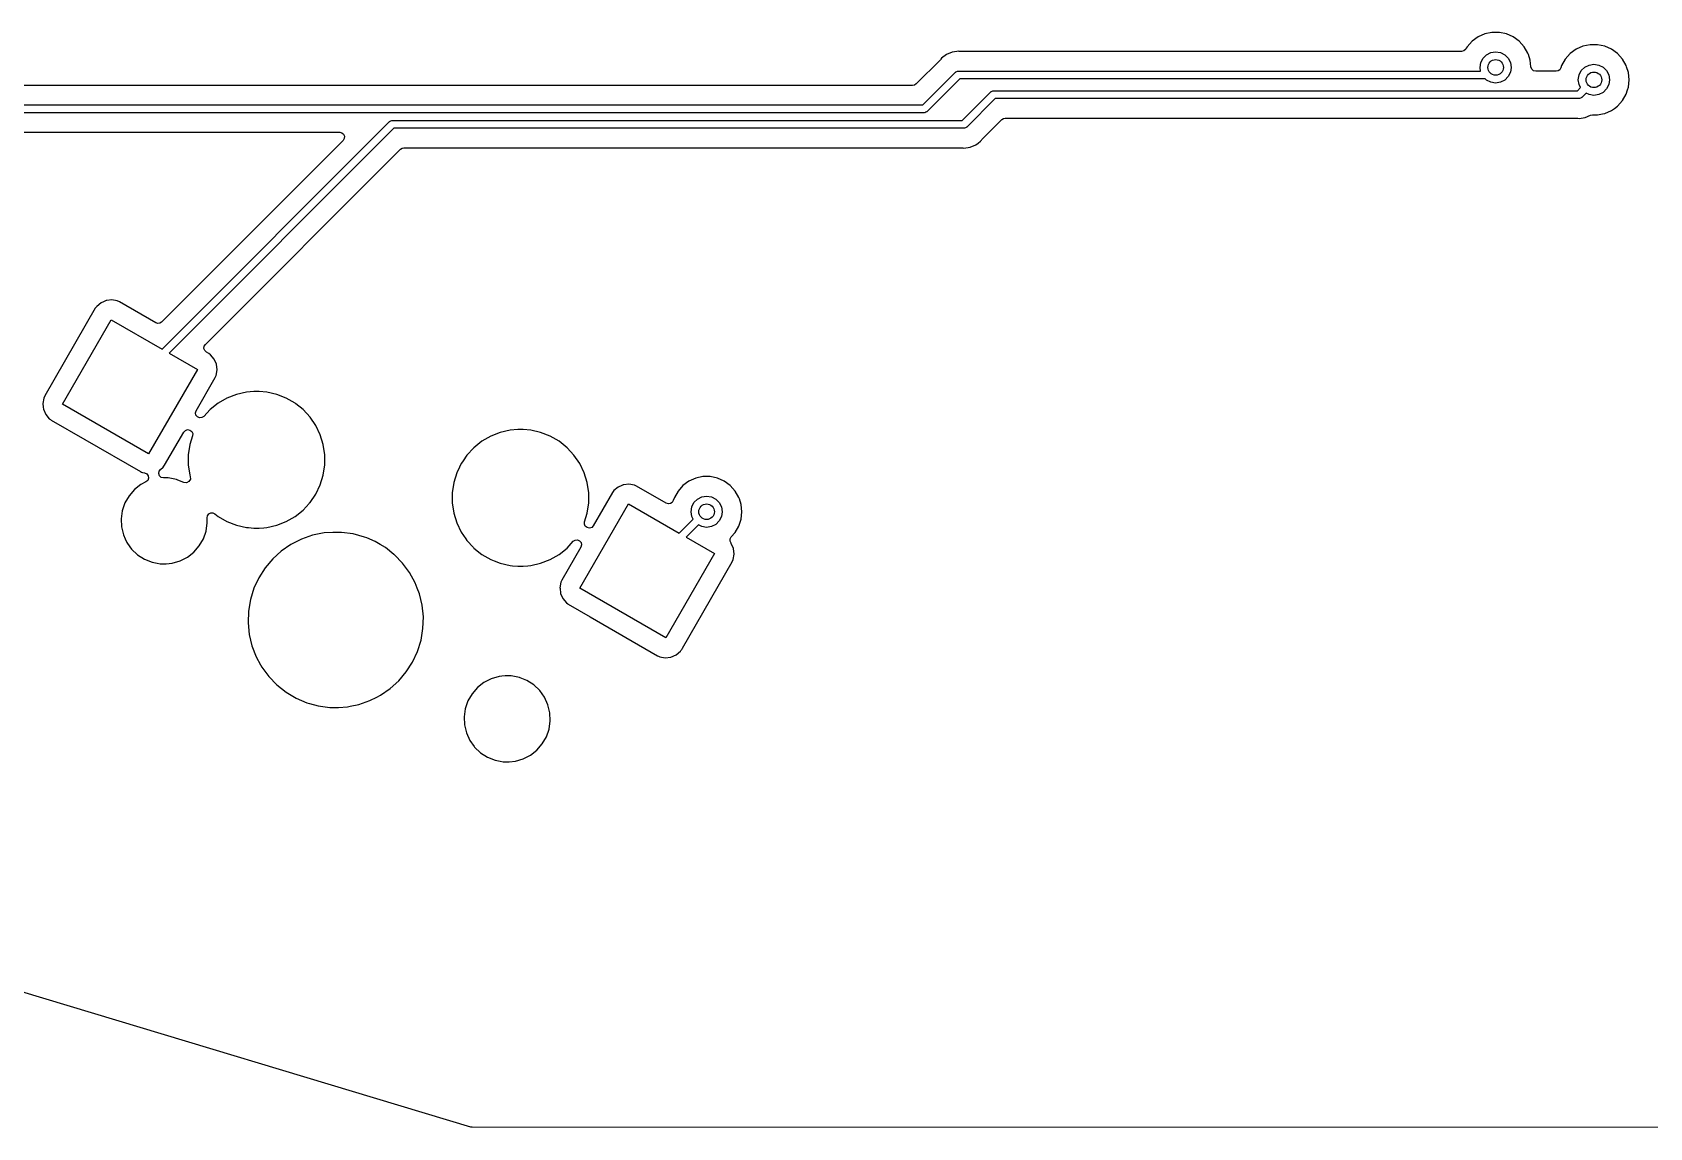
# Model space of a CAD drawing. Extents: x 41 to 271, y -133 to -23.
# Drawn here: x 114.53 to 156.02, y -132.67 to -104.57 of the extents above; entities that cross this region are included whole.
import ezdxf

# ---------------------------------------------------------------- set-up
doc = ezdxf.new("R2010")
doc.units = 0
doc.layers.add('BLACK', color=7, linetype='CONTINUOUS')

msp = doc.modelspace()

# ---------------------------------------------------------------- linework, layer by layer
at = {"layer": 'BLACK', "linetype": 'CONTINUOUS'}
for p, q in [((151.337, -104.94), (151.314, -104.981)), ((151.464, -104.8), (151.337, -104.94)), ((151.617, -104.688), (151.464, -104.8)), ((151.79, -104.611), (151.617, -104.688)), ((151.975, -104.572), (151.79, -104.611)), ((152.165, -104.572), (151.975, -104.572)), ((151.975, -104.572), (151.975, -104.572)), ((152.35, -104.611), (152.165, -104.572)), ((152.165, -104.572), (152.165, -104.572)), ((152.523, -104.688), (152.35, -104.611)), ((152.676, -104.8), (152.523, -104.688)), ((152.803, -104.94), (152.676, -104.8)), ((152.897, -105.104), (152.803, -104.94)), ((154.31, -104.929), (154.137, -105.006)), ((154.495, -104.889), (154.31, -104.929)), ((154.685, -104.889), (154.495, -104.889)), ((154.495, -104.889), (154.495, -104.889)), ((154.87, -104.929), (154.685, -104.889)), ((154.685, -104.889), (154.685, -104.889)), ((155.043, -105.006), (154.87, -104.929)), ((137.826, -105.273), (137.202, -105.897)), ((137.836, -105.261), (137.826, -105.273)), ((137.856, -105.236), (137.836, -105.261)), ((137.981, -105.139), (137.856, -105.236)), ((138.127, -105.079), (137.981, -105.139)), ((138.245, -105.063), (138.127, -105.079)), ((138.249, -105.063), (138.245, -105.063)), ((138.284, -105.058), (138.249, -105.063)), ((138.311, -105.062), (138.284, -105.058)), ((138.315, -105.062), (138.311, -105.062)), ((138.331, -105.063), (138.315, -105.062)), ((150.789, -105.063), (138.331, -105.063)), ((151.195, -105.063), (150.789, -105.063)), ((151.257, -105.047), (151.195, -105.063)), ((151.302, -105.001), (151.257, -105.047)), ((151.314, -104.981), (151.302, -105.001)), ((151.67, -105.472), (151.69, -105.349)), ((151.69, -105.349), (151.746, -105.237)), ((151.746, -105.237), (151.835, -105.149)), ((151.835, -105.149), (151.946, -105.092)), ((151.946, -105.092), (152.07, -105.072)), ((152.07, -105.072), (152.194, -105.092)), ((152.194, -105.092), (152.305, -105.149)), ((152.305, -105.149), (152.394, -105.237)), ((152.394, -105.237), (152.45, -105.349)), ((152.45, -105.349), (152.47, -105.472)), ((152.909, -105.139), (152.897, -105.104)), ((152.956, -105.284), (152.909, -105.139)), ((152.974, -105.46), (152.956, -105.284)), ((153.857, -105.258), (153.763, -105.422)), ((153.984, -105.117), (153.857, -105.258)), ((154.137, -105.006), (153.984, -105.117)), ((155.196, -105.117), (155.043, -105.006)), ((155.323, -105.258), (155.196, -105.117)), ((155.417, -105.422), (155.323, -105.258)), ((137.373, -106.434), (138.213, -105.593)), ((138.325, -105.764), (137.485, -106.605)), ((138.213, -105.593), (138.22, -105.59)), ((138.22, -105.59), (138.225, -105.583)), ((138.225, -105.583), (138.247, -105.576)), ((138.247, -105.576), (138.268, -105.565)), ((138.268, -105.565), (138.276, -105.566)), ((138.276, -105.566), (138.284, -105.564)), ((138.284, -105.564), (150.75, -105.564)), ((150.75, -105.764), (138.325, -105.764)), ((150.75, -105.564), (151.684, -105.564)), ((151.803, -105.764), (150.75, -105.764)), ((151.684, -105.564), (151.67, -105.472)), ((151.835, -105.796), (151.803, -105.764)), ((152.394, -105.708), (152.305, -105.796)), ((152.45, -105.596), (152.394, -105.708)), ((152.47, -105.472), (152.45, -105.596)), ((152.995, -105.517), (152.974, -105.46)), ((153.039, -105.557), (152.995, -105.517)), ((153.098, -105.572), (153.039, -105.557)), ((153.624, -105.572), (153.098, -105.572)), ((153.674, -105.561), (153.624, -105.572)), ((153.716, -105.53), (153.674, -105.561)), ((153.742, -105.486), (153.716, -105.53)), ((153.763, -105.422), (153.742, -105.486)), ((154.19, -105.79), (154.21, -105.666)), ((154.21, -105.666), (154.266, -105.555)), ((154.266, -105.555), (154.355, -105.466)), ((154.355, -105.466), (154.466, -105.41)), ((154.466, -105.41), (154.59, -105.39)), ((154.59, -105.39), (154.714, -105.41)), ((154.714, -105.41), (154.825, -105.466)), ((154.825, -105.466), (154.914, -105.555)), ((154.914, -105.555), (154.97, -105.666)), ((154.97, -105.666), (154.99, -105.79)), ((155.43, -105.46), (155.417, -105.422)), ((155.476, -105.602), (155.43, -105.46)), ((155.495, -105.79), (155.476, -105.602)), ((137.114, -105.933), (97.1908, -105.933)), ((137.161, -105.924), (137.114, -105.933)), ((137.202, -105.897), (137.161, -105.924)), ((138.389, -106.834), (139.121, -106.101)), ((139.121, -106.101), (139.128, -106.098)), ((139.128, -106.098), (139.133, -106.091)), ((139.133, -106.091), (139.155, -106.084)), ((139.155, -106.084), (139.176, -106.073)), ((139.176, -106.073), (139.184, -106.074)), ((139.184, -106.074), (139.192, -106.072)), ((139.192, -106.072), (152.782, -106.072)), ((151.946, -105.853), (151.835, -105.796)), ((152.07, -105.873), (151.946, -105.853)), ((152.194, -105.853), (152.07, -105.873)), ((152.305, -105.796), (152.194, -105.853)), ((152.782, -106.072), (154.167, -106.072)), ((154.167, -106.072), (154.249, -105.99)), ((154.21, -105.914), (154.19, -105.79)), ((154.249, -105.99), (154.21, -105.914)), ((154.39, -106.131), (154.279, -106.243)), ((154.466, -106.17), (154.39, -106.131)), ((154.59, -106.19), (154.466, -106.17)), ((154.714, -106.17), (154.59, -106.19)), ((154.825, -106.114), (154.714, -106.17)), ((154.914, -106.025), (154.825, -106.114)), ((154.97, -105.914), (154.914, -106.025)), ((154.99, -105.79), (154.97, -105.914)), ((155.323, -106.322), (155.417, -106.158)), ((155.417, -106.158), (155.453, -106.047)), ((155.453, -106.047), (155.476, -105.978)), ((155.476, -105.978), (155.495, -105.79)), ((97.1433, -106.434), (137.373, -106.434)), ((137.473, -106.615), (137.451, -106.622)), ((137.478, -106.608), (137.473, -106.615)), ((137.485, -106.605), (137.478, -106.608)), ((139.233, -106.272), (138.501, -107.005)), ((152.782, -106.272), (139.233, -106.272)), ((154.208, -106.272), (152.782, -106.272)), ((154.216, -106.27), (154.208, -106.272)), ((154.224, -106.271), (154.216, -106.27)), ((154.245, -106.26), (154.224, -106.271)), ((154.267, -106.253), (154.245, -106.26)), ((154.272, -106.246), (154.267, -106.253)), ((154.279, -106.243), (154.272, -106.246)), ((154.87, -106.651), (155.043, -106.574)), ((155.043, -106.574), (155.114, -106.522)), ((155.114, -106.522), (155.196, -106.463)), ((155.196, -106.463), (155.323, -106.322)), ((137.414, -106.634), (97.1848, -106.634)), ((117.864, -112.696), (123.697, -106.863)), ((123.697, -106.863), (123.704, -106.86)), ((123.704, -106.86), (123.709, -106.853)), ((123.709, -106.853), (123.731, -106.846)), ((123.731, -106.846), (123.752, -106.835)), ((123.752, -106.835), (123.76, -106.836)), ((123.76, -106.836), (123.767, -106.834)), ((123.767, -106.834), (138.389, -106.834)), ((137.422, -106.632), (137.414, -106.634)), ((137.43, -106.633), (137.422, -106.632)), ((137.451, -106.622), (137.43, -106.633)), ((138.438, -107.032), (138.43, -107.034)), ((138.446, -107.033), (138.438, -107.032)), ((138.467, -107.022), (138.446, -107.033)), ((138.489, -107.015), (138.467, -107.022)), ((138.494, -107.008), (138.489, -107.015)), ((138.501, -107.005), (138.494, -107.008)), ((138.888, -107.325), (139.404, -106.809)), ((139.404, -106.809), (139.445, -106.782)), ((139.445, -106.782), (139.492, -106.772)), ((139.492, -106.772), (152.743, -106.772)), ((152.743, -106.772), (152.821, -106.772)), ((152.821, -106.772), (154.161, -106.772)), ((154.161, -106.772), (154.177, -106.774)), ((154.177, -106.774), (154.208, -106.778)), ((154.208, -106.778), (154.365, -106.757)), ((154.365, -106.757), (154.503, -106.7)), ((154.503, -106.7), (154.55, -106.691)), ((154.55, -106.691), (154.685, -106.691)), ((154.685, -106.691), (154.808, -106.664)), ((154.808, -106.664), (154.87, -106.651)), ((97.4434, -107.134), (122.418, -107.134)), ((122.506, -107.346), (117.849, -112.003)), ((123.809, -107.034), (118.043, -112.8)), ((122.418, -107.134), (122.475, -107.148)), ((122.475, -107.148), (122.519, -107.186)), ((122.536, -107.297), (122.506, -107.346)), ((122.519, -107.186), (122.541, -107.239)), ((122.541, -107.239), (122.536, -107.297)), ((138.43, -107.034), (123.809, -107.034)), ((138.733, -107.459), (138.794, -107.411)), ((138.794, -107.411), (138.858, -107.362)), ((138.858, -107.362), (138.878, -107.337)), ((138.878, -107.337), (138.888, -107.325)), ((118.972, -112.578), (123.98, -107.571)), ((123.98, -107.571), (124.02, -107.544)), ((124.02, -107.544), (124.067, -107.534)), ((124.067, -107.534), (138.383, -107.534)), ((138.383, -107.534), (138.399, -107.536)), ((138.399, -107.536), (138.43, -107.54)), ((138.43, -107.54), (138.587, -107.519)), ((138.587, -107.519), (138.733, -107.459)), ((116.296, -111.511), (116.185, -111.603)), ((116.356, -111.486), (116.296, -111.511)), ((116.428, -111.455), (116.356, -111.486)), ((116.442, -111.453), (116.428, -111.455)), ((116.571, -111.437), (116.442, -111.453)), ((116.713, -111.461), (116.571, -111.437)), ((116.768, -111.486), (116.713, -111.461)), ((117.699, -112.023), (116.768, -111.486)), ((116.15, -111.651), (114.852, -113.899)), ((115.309, -114.108), (116.559, -111.943)), ((116.185, -111.603), (116.15, -111.651)), ((116.559, -111.943), (117.864, -112.696)), ((117.849, -112.003), (117.803, -112.032)), ((117.75, -112.039), (117.699, -112.023)), ((117.803, -112.032), (117.75, -112.039)), ((118.043, -112.8), (118.768, -113.218)), ((118.937, -112.682), (118.943, -112.626)), ((118.957, -112.735), (118.937, -112.682)), ((118.943, -112.626), (118.972, -112.578)), ((118.998, -112.773), (118.957, -112.735)), ((119.059, -112.808), (118.998, -112.773)), ((119.108, -112.844), (119.059, -112.808)), ((118.768, -113.218), (117.518, -115.383)), ((119.199, -112.955), (119.108, -112.844)), ((119.108, -112.844), (119.108, -112.844)), ((119.108, -112.844), (119.108, -112.844)), ((119.256, -113.087), (119.199, -112.955)), ((119.249, -113.372), (119.273, -113.23)), ((119.273, -113.23), (119.256, -113.087)), ((118.734, -114.277), (119.225, -113.427)), ((119.225, -113.427), (119.249, -113.372)), ((114.828, -113.954), (114.804, -114.096)), ((114.852, -113.899), (114.828, -113.954)), ((119.524, -113.956), (119.297, -114.088)), ((119.769, -113.861), (119.524, -113.956)), ((120.024, -113.802), (119.769, -113.861)), ((120.22, -113.788), (120.024, -113.802)), ((120.351, -113.788), (120.22, -113.788)), ((120.22, -113.788), (120.22, -113.788)), ((120.548, -113.802), (120.351, -113.788)), ((120.351, -113.788), (120.351, -113.788)), ((120.803, -113.861), (120.548, -113.802)), ((121.048, -113.956), (120.803, -113.861)), ((121.275, -114.088), (121.048, -113.956)), ((114.804, -114.096), (114.814, -114.187)), ((114.814, -114.187), (114.821, -114.239)), ((114.821, -114.239), (114.877, -114.371)), ((114.877, -114.371), (114.969, -114.482)), ((114.969, -114.482), (114.969, -114.482)), ((114.969, -114.482), (115.001, -114.506)), ((117.518, -115.383), (115.309, -114.108)), ((118.718, -114.334), (118.734, -114.277)), ((118.73, -114.393), (118.718, -114.334)), ((118.768, -114.439), (118.73, -114.393)), ((118.823, -114.461), (118.768, -114.439)), ((118.882, -114.456), (118.823, -114.461)), ((118.932, -114.423), (118.882, -114.456)), ((119.092, -114.251), (118.932, -114.423)), ((119.297, -114.088), (119.092, -114.251)), ((121.296, -114.105), (121.275, -114.088)), ((121.48, -114.251), (121.296, -114.105)), ((121.658, -114.444), (121.48, -114.251)), ((121.48, -114.251), (121.48, -114.251)), ((121.48, -114.251), (121.48, -114.251)), ((121.806, -114.66), (121.658, -114.444)), ((121.658, -114.444), (121.658, -114.444)), ((121.658, -114.444), (121.658, -114.444)), ((115.001, -114.506), (115.017, -114.518)), ((115.017, -114.518), (115.882, -115.017)), ((117.927, -115.675), (118.418, -114.825)), ((118.418, -114.825), (118.459, -114.782)), ((118.459, -114.782), (118.516, -114.763)), ((118.516, -114.763), (118.575, -114.773)), ((118.575, -114.773), (118.622, -114.809)), ((118.622, -114.809), (118.647, -114.864)), ((118.647, -114.864), (118.644, -114.923)), ((121.92, -114.897), (121.806, -114.66)), ((121.997, -115.147), (121.92, -114.897)), ((126.538, -114.836), (126.294, -114.932)), ((126.794, -114.778), (126.538, -114.836)), ((126.99, -114.763), (126.794, -114.778)), ((127.121, -114.763), (126.99, -114.763)), ((126.99, -114.763), (126.99, -114.763)), ((127.317, -114.778), (127.121, -114.763)), ((127.121, -114.763), (127.121, -114.763)), ((127.573, -114.836), (127.317, -114.778)), ((127.817, -114.932), (127.573, -114.836)), ((115.882, -115.017), (117.309, -115.84)), ((118.575, -115.147), (118.535, -115.407)), ((118.644, -114.923), (118.575, -115.147)), ((122.036, -115.407), (121.997, -115.147)), ((125.861, -115.227), (125.683, -115.419)), ((126.066, -115.063), (125.861, -115.227)), ((126.294, -114.932), (126.066, -115.063)), ((128.044, -115.063), (127.817, -114.932)), ((128.249, -115.227), (128.044, -115.063)), ((128.044, -115.063), (128.044, -115.063)), ((128.428, -115.419), (128.249, -115.227)), ((128.249, -115.227), (128.249, -115.227)), ((128.249, -115.227), (128.249, -115.227)), ((117.821, -115.782), (117.892, -115.723)), ((117.892, -115.723), (117.927, -115.675)), ((118.535, -115.407), (118.535, -115.669)), ((118.535, -115.669), (118.575, -115.929)), ((121.997, -115.929), (122.036, -115.669)), ((122.036, -115.669), (122.036, -115.407)), ((125.492, -115.724), (125.421, -115.872)), ((125.535, -115.636), (125.492, -115.724)), ((125.544, -115.623), (125.535, -115.636)), ((125.582, -115.566), (125.544, -115.623)), ((125.683, -115.419), (125.582, -115.566)), ((128.575, -115.636), (128.428, -115.419)), ((128.428, -115.419), (128.428, -115.419)), ((128.428, -115.419), (128.428, -115.419)), ((128.689, -115.872), (128.575, -115.636)), ((117.309, -115.84), (117.333, -115.851)), ((117.447, -116.105), (117.318, -116.172)), ((117.333, -115.851), (117.364, -115.865)), ((117.364, -115.865), (117.411, -115.873)), ((117.411, -115.873), (117.467, -115.898)), ((117.493, -116.064), (117.447, -116.105)), ((117.467, -115.898), (117.505, -115.946)), ((117.514, -116.007), (117.493, -116.064)), ((117.505, -115.946), (117.514, -116.007)), ((117.776, -115.89), (117.785, -115.83)), ((117.797, -115.946), (117.776, -115.89)), ((117.785, -115.83), (117.821, -115.782)), ((117.841, -115.987), (117.797, -115.946)), ((117.9, -116.001), (117.841, -115.987)), ((118.021, -116.001), (117.9, -116.001)), ((118.228, -116.041), (118.021, -116.001)), ((118.021, -116.001), (118.021, -116.001)), ((118.268, -116.057), (118.228, -116.041)), ((118.228, -116.041), (118.228, -116.041)), ((118.228, -116.041), (118.228, -116.041)), ((118.422, -116.119), (118.268, -116.057)), ((118.49, -116.126), (118.422, -116.119)), ((118.552, -116.095), (118.49, -116.126)), ((118.588, -116.036), (118.552, -116.095)), ((118.575, -115.929), (118.586, -115.967)), ((118.586, -115.967), (118.588, -116.036)), ((121.92, -116.179), (121.997, -115.929)), ((125.344, -116.123), (125.305, -116.382)), ((125.421, -115.872), (125.344, -116.123)), ((128.767, -116.123), (128.689, -115.872)), ((128.806, -116.382), (128.767, -116.123)), ((131.377, -116.086), (131.224, -116.197)), ((131.55, -116.009), (131.377, -116.086)), ((131.735, -115.969), (131.55, -116.009)), ((131.925, -115.969), (131.735, -115.969)), ((131.735, -115.969), (131.735, -115.969)), ((132.11, -116.009), (131.925, -115.969)), ((131.925, -115.969), (131.925, -115.969)), ((132.283, -116.086), (132.11, -116.009)), ((132.436, -116.197), (132.283, -116.086)), ((117.015, -116.461), (116.91, -116.643)), ((117.153, -116.302), (117.015, -116.461)), ((117.318, -116.172), (117.153, -116.302)), ((121.658, -116.633), (121.806, -116.416)), ((121.806, -116.416), (121.92, -116.179)), ((125.305, -116.382), (125.305, -116.645)), ((128.806, -116.645), (128.806, -116.382)), ((129.414, -116.377), (128.923, -117.227)), ((129.449, -116.328), (129.414, -116.377)), ((129.56, -116.237), (129.449, -116.328)), ((129.652, -116.197), (129.56, -116.237)), ((129.693, -116.18), (129.652, -116.197)), ((129.707, -116.178), (129.693, -116.18)), ((129.836, -116.163), (129.707, -116.178)), ((129.978, -116.187), (129.836, -116.163)), ((130.032, -116.211), (129.978, -116.187)), ((130.796, -116.652), (130.032, -116.211)), ((131.003, -116.502), (130.976, -116.583)), ((131.097, -116.338), (131.003, -116.502)), ((131.224, -116.197), (131.097, -116.338)), ((131.506, -116.635), (131.595, -116.546)), ((131.595, -116.546), (131.706, -116.49)), ((131.706, -116.49), (131.83, -116.47)), ((131.83, -116.47), (131.954, -116.49)), ((131.954, -116.49), (132.065, -116.546)), ((132.065, -116.546), (132.154, -116.635)), ((132.563, -116.338), (132.436, -116.197)), ((132.657, -116.502), (132.563, -116.338)), ((132.67, -116.542), (132.657, -116.502)), ((132.716, -116.682), (132.67, -116.542)), ((116.841, -116.842), (116.811, -117.05)), ((116.91, -116.643), (116.841, -116.842)), ((119.015, -117.027), (119.025, -116.971)), ((119.025, -116.971), (119.059, -116.926)), ((119.059, -116.926), (119.109, -116.901)), ((119.109, -116.901), (119.165, -116.9)), ((119.165, -116.9), (119.216, -116.924)), ((119.216, -116.924), (119.297, -116.988)), ((119.297, -116.988), (119.524, -117.12)), ((121.048, -117.12), (121.275, -116.988)), ((121.275, -116.988), (121.48, -116.825)), ((121.48, -116.825), (121.632, -116.66)), ((121.632, -116.66), (121.647, -116.645)), ((121.647, -116.645), (121.658, -116.633)), ((121.658, -116.633), (121.658, -116.633)), ((121.658, -116.633), (121.658, -116.633)), ((125.305, -116.645), (125.344, -116.904)), ((125.344, -116.904), (125.421, -117.155)), ((128.574, -118.833), (129.824, -116.668)), ((128.697, -117.128), (128.767, -116.904)), ((128.767, -116.904), (128.806, -116.645)), ((129.824, -116.668), (131.128, -117.421)), ((130.849, -116.668), (130.796, -116.652)), ((130.903, -116.66), (130.849, -116.668)), ((130.948, -116.63), (130.903, -116.66)), ((130.976, -116.583), (130.948, -116.63)), ((131.43, -116.87), (131.45, -116.746)), ((131.45, -116.994), (131.43, -116.87)), ((131.45, -116.746), (131.506, -116.635)), ((132.154, -116.635), (132.21, -116.746)), ((132.21, -116.746), (132.23, -116.87)), ((132.23, -116.87), (132.21, -116.994)), ((132.735, -116.87), (132.716, -116.682)), ((132.716, -117.058), (132.735, -116.87)), ((116.811, -117.05), (116.821, -117.26)), ((116.821, -117.26), (116.828, -117.289)), ((116.828, -117.289), (116.871, -117.465)), ((118.923, -117.562), (118.991, -117.364)), ((118.991, -117.364), (119.021, -117.155)), ((119.021, -117.155), (119.015, -117.027)), ((119.524, -117.12), (119.769, -117.215)), ((119.769, -117.215), (120.024, -117.274)), ((120.024, -117.274), (120.08, -117.278)), ((120.08, -117.278), (120.22, -117.289)), ((120.22, -117.289), (120.22, -117.289)), ((120.22, -117.289), (120.351, -117.289)), ((120.351, -117.289), (120.474, -117.279)), ((120.351, -117.289), (120.351, -117.289)), ((120.474, -117.279), (120.548, -117.274)), ((120.548, -117.274), (120.803, -117.215)), ((120.803, -117.215), (121.048, -117.12)), ((122.24, -117.398), (122.016, -117.413)), ((122.466, -117.398), (122.24, -117.398)), ((122.24, -117.398), (122.24, -117.398)), ((122.764, -117.438), (122.466, -117.398)), ((125.421, -117.155), (125.535, -117.391)), ((125.535, -117.391), (125.652, -117.562)), ((128.694, -117.188), (128.697, -117.128)), ((128.719, -117.242), (128.694, -117.188)), ((128.766, -117.278), (128.719, -117.242)), ((128.825, -117.288), (128.766, -117.278)), ((128.882, -117.27), (128.825, -117.288)), ((128.923, -117.227), (128.882, -117.27)), ((131.128, -117.421), (131.486, -117.064)), ((131.624, -117.208), (131.308, -117.525)), ((131.486, -117.064), (131.45, -116.994)), ((131.706, -117.25), (131.624, -117.208)), ((131.83, -117.27), (131.706, -117.25)), ((131.954, -117.25), (131.83, -117.27)), ((132.065, -117.194), (131.954, -117.25)), ((132.154, -117.105), (132.065, -117.194)), ((132.21, -116.994), (132.154, -117.105)), ((132.463, -117.513), (132.563, -117.402)), ((132.563, -117.402), (132.657, -117.238)), ((132.657, -117.238), (132.716, -117.058)), ((116.871, -117.465), (116.915, -117.562)), ((116.915, -117.562), (116.958, -117.656)), ((116.958, -117.656), (117.037, -117.766)), ((117.037, -117.766), (117.08, -117.827)), ((118.68, -117.903), (118.817, -117.745)), ((118.817, -117.745), (118.923, -117.562)), ((121.169, -117.707), (120.921, -117.877)), ((121.437, -117.572), (121.169, -117.707)), ((121.721, -117.473), (121.437, -117.572)), ((122.016, -117.413), (121.721, -117.473)), ((123.053, -117.518), (122.764, -117.438)), ((122.764, -117.438), (122.764, -117.438)), ((122.764, -117.438), (122.764, -117.438)), ((123.113, -117.543), (123.053, -117.518)), ((123.33, -117.635), (123.113, -117.543)), ((123.459, -117.712), (123.33, -117.635)), ((123.589, -117.788), (123.459, -117.712)), ((123.811, -117.964), (123.589, -117.788)), ((125.652, -117.562), (125.683, -117.608)), ((125.683, -117.608), (125.85, -117.788)), ((125.85, -117.788), (125.861, -117.8)), ((125.861, -117.8), (126.066, -117.964)), ((128.044, -117.964), (128.249, -117.8)), ((128.607, -117.775), (128.116, -118.625)), ((128.249, -117.8), (128.409, -117.628)), ((128.409, -117.628), (128.459, -117.596)), ((128.459, -117.596), (128.518, -117.59)), ((128.518, -117.59), (128.573, -117.613)), ((128.573, -117.613), (128.611, -117.659)), ((128.624, -117.717), (128.607, -117.775)), ((128.611, -117.659), (128.624, -117.717)), ((131.308, -117.525), (132.032, -117.943)), ((132.434, -117.622), (132.435, -117.564)), ((132.459, -117.675), (132.434, -117.622)), ((132.435, -117.564), (132.463, -117.513)), ((132.464, -117.68), (132.459, -117.675)), ((132.52, -117.812), (132.464, -117.68)), ((132.537, -117.955), (132.52, -117.812)), ((117.08, -117.827), (117.232, -117.972)), ((117.232, -117.972), (117.232, -117.972)), ((117.232, -117.972), (117.232, -117.972)), ((117.232, -117.972), (117.409, -118.086)), ((117.409, -118.086), (117.409, -118.086)), ((117.409, -118.086), (117.604, -118.164)), ((117.604, -118.164), (117.733, -118.189)), ((117.733, -118.189), (117.811, -118.204)), ((117.811, -118.204), (117.811, -118.204)), ((117.811, -118.204), (117.969, -118.204)), ((117.969, -118.204), (118.125, -118.189)), ((117.969, -118.204), (117.969, -118.204)), ((118.125, -118.189), (118.327, -118.13)), ((118.327, -118.13), (118.514, -118.034)), ((118.514, -118.034), (118.68, -117.903)), ((120.699, -118.079), (120.505, -118.308)), ((120.921, -117.877), (120.699, -118.079)), ((123.824, -117.974), (123.811, -117.964)), ((124.033, -118.19), (123.824, -117.974)), ((124.08, -118.254), (124.033, -118.19)), ((126.066, -117.964), (126.294, -118.095)), ((126.294, -118.095), (126.383, -118.13)), ((126.383, -118.13), (126.537, -118.19)), ((126.537, -118.19), (126.538, -118.191)), ((126.538, -118.191), (126.794, -118.249)), ((127.317, -118.249), (127.573, -118.191)), ((127.573, -118.191), (127.817, -118.095)), ((127.817, -118.095), (128.044, -117.964)), ((132.032, -117.943), (130.782, -120.108)), ((131.21, -120.368), (132.489, -118.152)), ((132.489, -118.152), (132.514, -118.097)), ((132.514, -118.097), (132.537, -117.955)), ((120.343, -118.562), (120.216, -118.834)), ((120.505, -118.308), (120.343, -118.562)), ((124.212, -118.432), (124.08, -118.254)), ((124.356, -118.696), (124.212, -118.432)), ((126.794, -118.249), (126.85, -118.253)), ((126.85, -118.253), (126.99, -118.264)), ((126.99, -118.264), (126.99, -118.264)), ((126.99, -118.264), (127.121, -118.264)), ((127.121, -118.264), (127.243, -118.255)), ((127.121, -118.264), (127.121, -118.264)), ((127.243, -118.255), (127.317, -118.249)), ((128.116, -118.625), (128.092, -118.679)), ((120.216, -118.834), (120.127, -119.121)), ((124.409, -118.834), (124.356, -118.696)), ((124.464, -118.976), (124.409, -118.834)), ((124.534, -119.269), (124.464, -118.976)), ((128.092, -118.679), (128.068, -118.821)), ((128.068, -118.821), (128.07, -118.834)), ((128.07, -118.834), (128.085, -118.964)), ((128.085, -118.964), (128.142, -119.097)), ((130.782, -120.108), (128.574, -118.833)), ((120.077, -119.418), (120.067, -119.718)), ((120.127, -119.121), (120.077, -119.418)), ((124.564, -119.568), (124.534, -119.269)), ((128.142, -119.097), (128.233, -119.208)), ((128.233, -119.208), (128.233, -119.208)), ((128.233, -119.208), (128.266, -119.231)), ((128.266, -119.231), (128.282, -119.243)), ((128.282, -119.243), (128.844, -119.568)), ((120.067, -119.718), (120.097, -120.017)), ((124.504, -120.164), (124.554, -119.868)), ((124.554, -119.868), (124.564, -119.568)), ((128.844, -119.568), (130.573, -120.566)), ((120.097, -120.017), (120.167, -120.309)), ((124.415, -120.451), (124.504, -120.164)), ((120.167, -120.309), (120.275, -120.59)), ((120.275, -120.59), (120.389, -120.798)), ((124.288, -120.724), (124.415, -120.451)), ((130.573, -120.566), (130.597, -120.576)), ((130.597, -120.576), (130.628, -120.59)), ((130.628, -120.59), (130.77, -120.614)), ((130.77, -120.614), (130.913, -120.597)), ((130.913, -120.597), (131.045, -120.54)), ((131.045, -120.54), (131.156, -120.448)), ((131.156, -120.448), (131.169, -120.43)), ((131.169, -120.43), (131.191, -120.4)), ((131.191, -120.4), (131.21, -120.368)), ((120.389, -120.798), (120.419, -120.853)), ((120.419, -120.853), (120.598, -121.095)), ((120.598, -121.095), (120.807, -121.311)), ((123.932, -121.207), (124.126, -120.977)), ((124.126, -120.977), (124.288, -120.724)), ((126.506, -121.096), (126.304, -121.156)), ((126.575, -121.09), (126.506, -121.096)), ((126.662, -121.081), (126.575, -121.09)), ((126.82, -121.081), (126.662, -121.081)), ((127.027, -121.121), (126.82, -121.081)), ((126.82, -121.081), (126.82, -121.081)), ((127.044, -121.128), (127.027, -121.121)), ((127.027, -121.121), (127.027, -121.121)), ((127.027, -121.121), (127.027, -121.121)), ((127.222, -121.199), (127.044, -121.128)), ((120.807, -121.311), (121.042, -121.497)), ((121.042, -121.497), (121.301, -121.65)), ((123.462, -121.578), (123.71, -121.408)), ((123.71, -121.408), (123.932, -121.207)), ((125.814, -121.541), (125.708, -121.723)), ((125.951, -121.382), (125.814, -121.541)), ((126.117, -121.252), (125.951, -121.382)), ((126.304, -121.156), (126.117, -121.252)), ((127.399, -121.313), (127.222, -121.199)), ((127.551, -121.458), (127.399, -121.313)), ((127.399, -121.313), (127.399, -121.313)), ((127.399, -121.313), (127.399, -121.313)), ((127.673, -121.63), (127.551, -121.458)), ((127.551, -121.458), (127.551, -121.458)), ((121.301, -121.65), (121.578, -121.768)), ((121.578, -121.768), (121.578, -121.768)), ((121.578, -121.768), (121.578, -121.768)), ((121.578, -121.768), (121.641, -121.785)), ((121.641, -121.785), (121.867, -121.847)), ((121.867, -121.847), (122.165, -121.887)), ((122.165, -121.887), (122.391, -121.887)), ((122.391, -121.887), (122.615, -121.872)), ((122.391, -121.887), (122.391, -121.887)), ((122.615, -121.872), (122.689, -121.857)), ((122.689, -121.857), (122.91, -121.812)), ((122.91, -121.812), (123.194, -121.714)), ((123.194, -121.714), (123.367, -121.626)), ((123.367, -121.626), (123.462, -121.578)), ((123.462, -121.578), (123.462, -121.578)), ((125.64, -121.922), (125.61, -122.13)), ((125.708, -121.723), (125.64, -121.922)), ((127.76, -121.821), (127.673, -121.63)), ((127.673, -121.63), (127.673, -121.63)), ((127.673, -121.63), (127.673, -121.63)), ((127.81, -122.025), (127.76, -121.821)), ((125.61, -122.13), (125.62, -122.34)), ((125.62, -122.34), (125.669, -122.545)), ((127.79, -122.444), (127.82, -122.235)), ((127.82, -122.235), (127.81, -122.025)), ((125.669, -122.545), (125.757, -122.736)), ((125.757, -122.736), (125.866, -122.889)), ((127.616, -122.825), (127.721, -122.642)), ((127.721, -122.642), (127.79, -122.444)), ((125.866, -122.889), (125.879, -122.907)), ((125.879, -122.907), (126.031, -123.052)), ((126.031, -123.052), (126.031, -123.052)), ((126.031, -123.052), (126.031, -123.052)), ((126.031, -123.052), (126.208, -123.166)), ((126.208, -123.166), (126.208, -123.166)), ((126.208, -123.166), (126.403, -123.244)), ((126.924, -123.269), (127.126, -123.21)), ((127.126, -123.21), (127.313, -123.114)), ((127.313, -123.114), (127.478, -122.983)), ((127.478, -122.983), (127.616, -122.825)), ((126.403, -123.244), (126.532, -123.269)), ((126.532, -123.269), (126.61, -123.284)), ((126.61, -123.284), (126.61, -123.284)), ((126.61, -123.284), (126.767, -123.284)), ((126.767, -123.284), (126.924, -123.269)), ((126.767, -123.284), (126.767, -123.284)), ((125.783, -132.654), (114.265, -129.182)), ((125.818, -132.66), (125.783, -132.654)), ((185.842, -132.669), (125.818, -132.66))]:
    msp.add_line(p, q, dxfattribs=at)
at = {"layer": 'BLACK'}
for centre in [(152.07, -105.472), (154.59, -105.79), (131.83, -116.87)]:
    msp.add_circle(centre, 0.2, dxfattribs=at)

doc.saveas('drawing.dxf')
